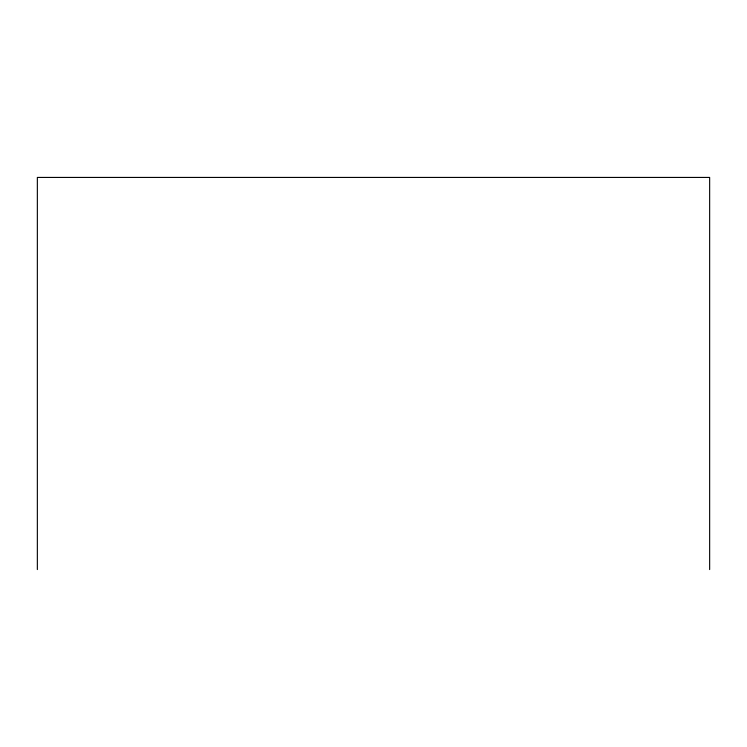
<?xml version="1.0" encoding="UTF-8"?>
<svg xmlns="http://www.w3.org/2000/svg" width="747" height="747" viewBox="0 0 747 747"><rect width="100%" height="100%" fill="white"/><g stroke="black" fill="none" stroke-linecap="round" stroke-linejoin="round"><path stroke-width="1.12" d="M709.65 569.569L709.65 177.431L37.35 177.431L37.35 569.569"/></g></svg>
